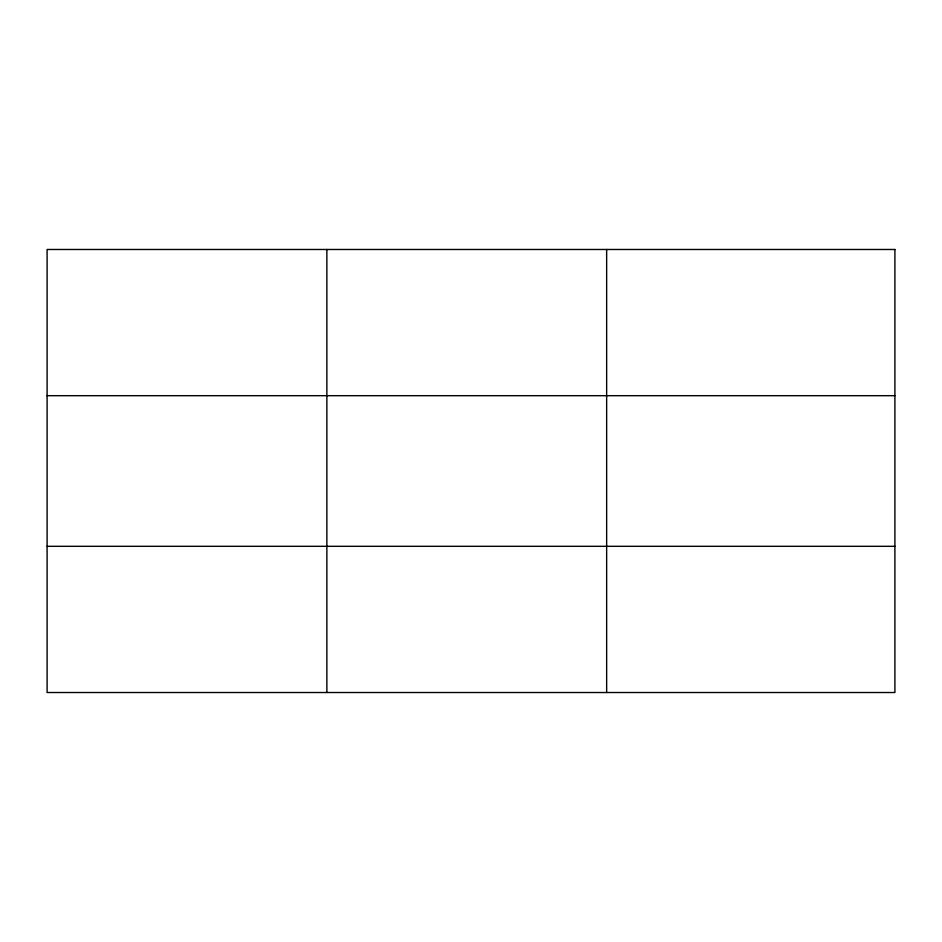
<?xml version="1.0" encoding="UTF-8"?>
<svg xmlns="http://www.w3.org/2000/svg" width="942" height="942" viewBox="0 0 942 942"><rect width="100%" height="100%" fill="white"/><g stroke="black" fill="none" stroke-linecap="round" stroke-linejoin="round"><path stroke-width="1.41" d="M326.874 249.477L326.874 692.523M606.648 249.477L606.648 692.523M47.1 395.687L894.9 395.687M47.1 546.313L894.9 546.313M894.9 249.477L894.9 692.523L47.1 692.523L47.1 249.477L894.9 249.477"/></g></svg>
